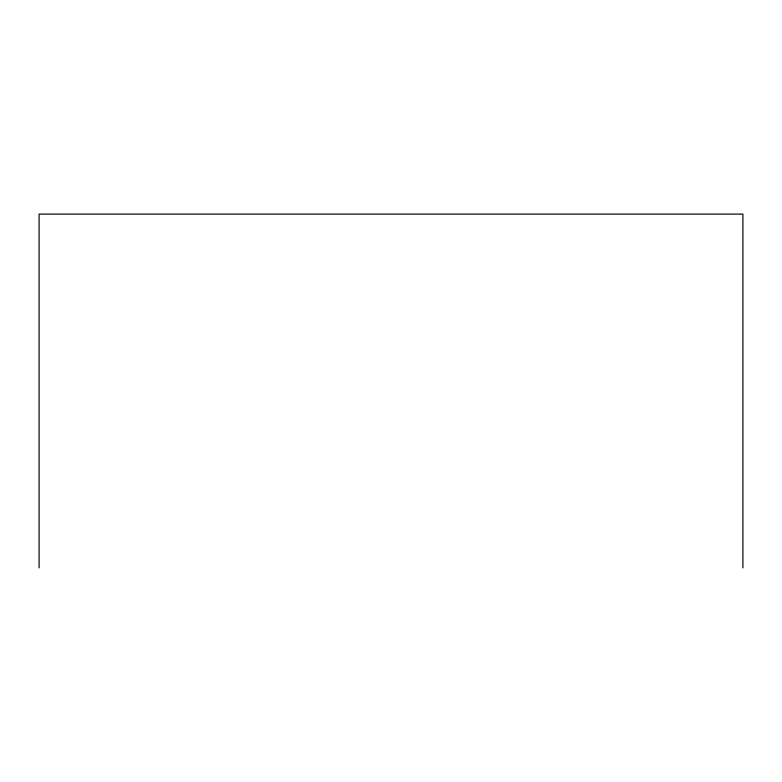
<?xml version="1.0" encoding="UTF-8"?>
<svg xmlns="http://www.w3.org/2000/svg" width="782" height="782" viewBox="0 0 782 782"><rect width="100%" height="100%" fill="white"/><g stroke="black" fill="none" stroke-linecap="round" stroke-linejoin="round"><path stroke-width="1.17" d="M742.9 567.898L742.9 214.102L39.1 214.102L39.1 567.898"/></g></svg>
